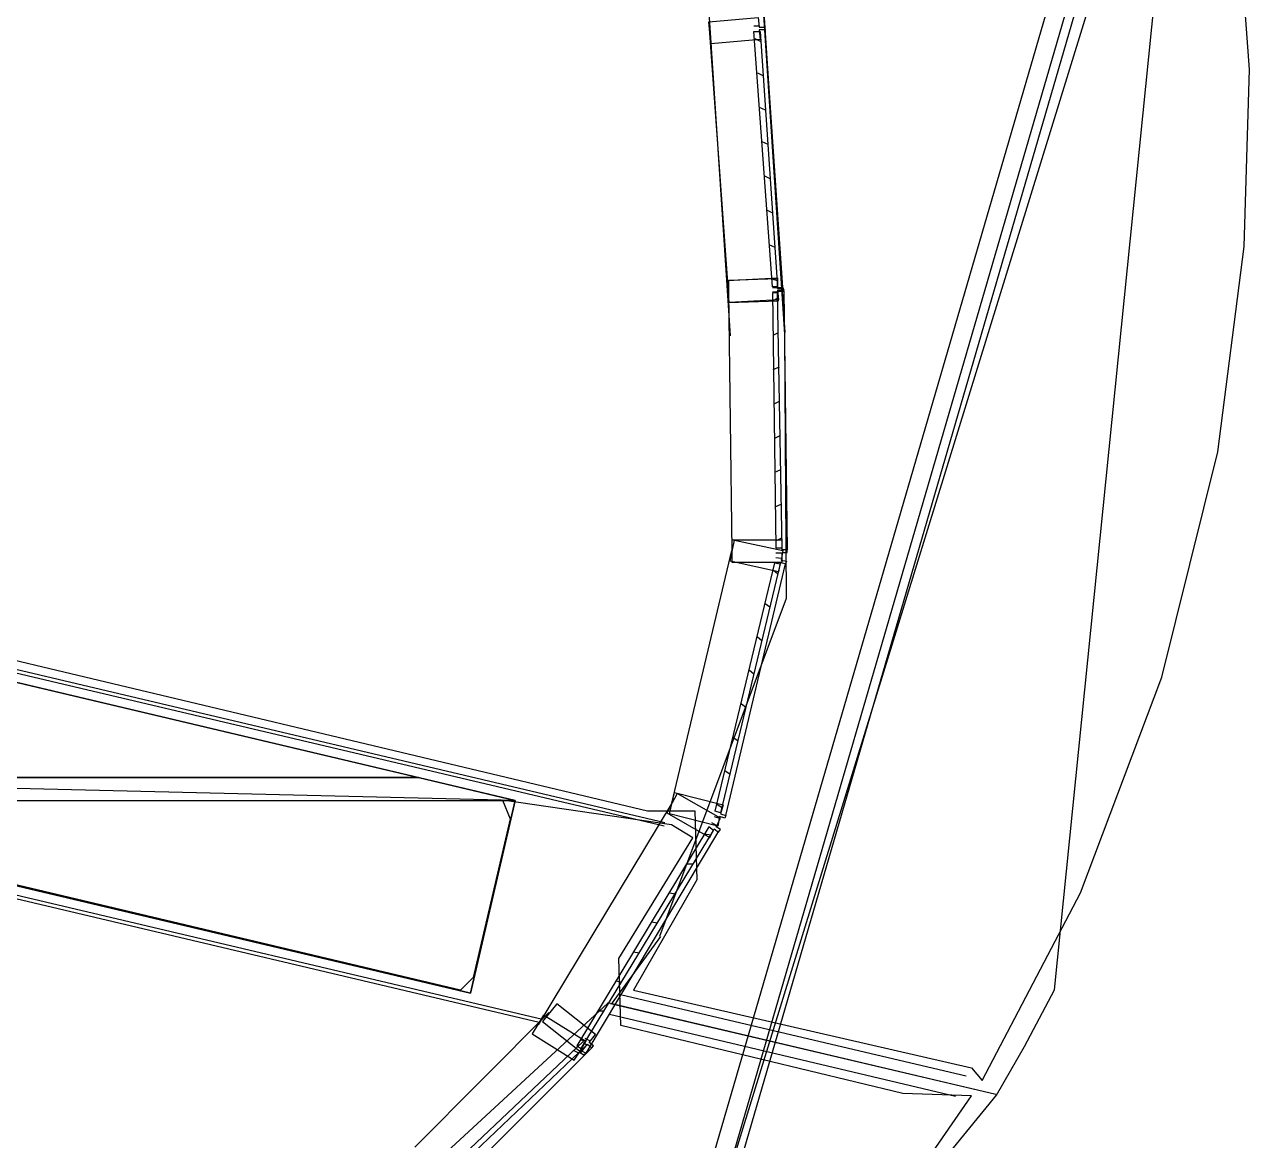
# Model space of a CAD drawing. Header units: feet. Extents: x -84 to 198, y -22 to 181.
# Drawn here: x 112.41 to 130.96, y 35.73 to 52.64 of the extents above; entities that cross this region are included whole.
import ezdxf

# ---------------------------------------------------------------- set-up
doc = ezdxf.new("R2010")
doc.units = ezdxf.units.FT
for name, color, linetype in [('A-AREA-UNIDAD', 30, 'CONTINUOUS'), ('A-LINEA', 7, 'CONTINUOUS'), ('A-MURO-CONCRETO', 8, 'CONTINUOUS')]:
    doc.layers.add(name, color=color, linetype=linetype)

msp = doc.modelspace()

# ---------------------------------------------------------------- linework, layer by layer
at = {"layer": 'A-AREA-UNIDAD'}
for points in [[(106.912, 44.2844), (121.84, 40.7289), (122.56, 40.7289), (122.592, 39.68), (121.632, 38.0089), (126.752, 36.8356), (126.912, 36.64), (128.4, 39.4844), (129.632, 42.7556), (130.48, 46.1689), (130.88, 49.28), (130.96, 51.9644), (130.72, 55.2533), (129.36, 61.4044), (128.928, 64.9244), (128.992, 69.2444), (129.6, 72.8889), (128.8, 72.8889), (118.048, 75.4133), (118, 75.6444), (117.472, 75.7689), (116.288, 75.6444), (104.448, 78.4889)], [(124.288, 32.8356), (126.752, 36.4089), (125.712, 36.4444), (121.44, 37.4756), (121.408, 38.4889), (122.528, 40.32), (122.208, 40.5156), (119.648, 40.8889), (119.76, 40.6044), (119.2, 38.2044), (119.008, 38.0089), (105.52, 41.2089)]]:
    msp.add_lwpolyline(points, dxfattribs=at)
at = {"layer": 'A-LINEA'}
for p, q in [((128.0062, 38.0136), (130.1715, 59.4196)), ((121.4569, 29.7348), (130.044, 59.2375)), ((121.5643, 29.6064), (130.1983, 59.2834)), ((121.5643, 29.6064), (130.1983, 59.2834)), ((121.233, 29.9818), (129.7226, 59.1491)), ((120.7285, 27.6071), (130.3389, 58.7925)), ((123.56, 53.4844), (123.92, 47.9778)), ((122.7333, 53.4311), (123.0933, 47.9244)), ((123.0667, 48.5911), (122.7867, 52.5111)), ((123.5333, 52.6178), (123.4533, 52.6178)), ((123.8933, 48.6578), (123.6267, 52.5644)), ((123.4667, 52.4311), (123.5467, 52.3911)), ((123.5067, 51.9111), (123.5867, 51.8711)), ((123.5333, 51.3911), (123.6267, 51.3511)), ((123.5733, 50.8711), (123.6667, 50.8311)), ((123.6133, 50.3511), (123.6933, 50.3111)), ((123.6533, 49.8311), (123.7333, 49.7911)), ((123.68, 49.3111), (123.7733, 49.2711)), ((123.72, 48.7911), (123.8133, 48.7644)), ((123.7333, 48.6578), (123.8133, 48.6578)), ((123.0667, 48.5911), (123.12, 44.6711)), ((123.7333, 48.5911), (123.8133, 48.5911)), ((123.7333, 48.4578), (123.8133, 48.4978)), ((123.9067, 48.6044), (123.96, 44.6844)), ((123.7467, 47.9378), (123.8267, 47.9778)), ((123.7467, 47.4178), (123.84, 47.4578)), ((123.76, 46.8978), (123.84, 46.9378)), ((123.7733, 46.3778), (123.8533, 46.4178)), ((123.7733, 45.8578), (123.8533, 45.8978)), ((123.7867, 45.3378), (123.8667, 45.3778)), ((120.2533, 37.5644), (89.6533, 44.8044)), ((89.6933, 44.7378), (120.2, 37.5244)), ((123.7867, 44.8178), (123.8667, 44.8578)), ((122.2133, 40.8444), (123.12, 44.6711)), ((123.88, 44.6311), (123.7867, 44.6311)), ((123.8667, 44.5511), (123.7867, 44.5644)), ((123.0267, 40.6578), (123.9333, 44.4711)), ((123.7467, 44.3778), (123.8133, 44.3244)), ((122.0933, 40.4978), (106.2267, 44.2444)), ((106.2933, 44.2844), (122.1067, 40.5511)), ((122.0304, 38.8276), (123.9477, 43.9501)), ((123.6267, 43.8711), (123.6933, 43.8178)), ((123.5067, 43.3644), (123.5733, 43.3111)), ((123.3867, 42.8578), (123.4533, 42.8044)), ((123.2667, 42.3511), (123.3333, 42.2978)), ((123.1333, 41.8444), (123.2133, 41.7911)), ((123.0133, 41.3378), (123.0933, 41.2844)), ((122.2133, 40.8444), (120.1867, 37.4844)), ((122.8933, 40.8311), (122.9733, 40.7778)), ((122.8533, 40.6444), (122.9333, 40.6178)), ((122.8133, 40.5511), (122.88, 40.5111)), ((122.92, 40.4178), (120.9067, 37.0578)), ((122.7067, 40.3778), (122.8, 40.3644)), ((122.44, 39.9244), (122.5333, 39.9244)), ((122.1733, 39.4844), (122.2667, 39.4711)), ((121.9067, 39.0444), (121.9867, 39.0311)), ((121.2965, 37.7998), (122.0439, 38.8219)), ((121.6267, 38.5911), (121.72, 38.5778)), ((121.36, 38.1511), (121.4533, 38.1378)), ((121.4533, 37.9378), (126.6667, 36.7111)), ((127.5523, 37.1583), (128.0087, 38.0143)), ((115.0901, 32.1387), (121.2422, 37.8138)), ((120.3467, 37.6711), (118.32, 35.6311)), ((121.0933, 37.6978), (121.1867, 37.6978)), ((127.12, 36.4311), (121.24, 37.8178)), ((127.12, 36.4311), (121.28, 37.8044)), ((121.2667, 37.6444), (126.5067, 36.4044)), ((121, 37.1378), (118.8667, 35.0044)), ((120.8267, 37.2578), (120.92, 37.2444)), ((120.8933, 37.2844), (120.9733, 37.2444)), ((121.0133, 37.1511), (121.0133, 37.1511)), ((121.0133, 37.1511), (121.0133, 37.1511)), ((127.1287, 36.4199), (127.5523, 37.1583)), ((120.8, 37.0578), (120.72, 37.0978)), ((121.5643, 29.6064), (127.1287, 36.4199))]:
    msp.add_line(p, q, dxfattribs=at)
for points in [[(123.9467, 43.9511), (123.92, 47.9511), (123.56, 53.4844), (119.8267, 54.3644), (116.1067, 55.2444), (116.8, 58.2178), (117.1867, 59.8444), (116.8667, 59.9111), (115.8267, 60.1644), (114.5867, 60.4578), (118.2, 75.6978), (129.9467, 72.9244)], [(123.52, 52.7511), (123.5333, 52.6044), (123.6133, 52.6044), (123.6267, 52.5644), (123.5333, 52.5644), (123.5467, 52.4178), (122.8, 52.3511), (122.7733, 52.6844), (123.52, 52.7511)], [(123.7333, 48.6711), (123.4533, 52.5378), (123.5467, 52.5378), (123.8133, 48.6711), (123.7333, 48.6711)], [(123.8133, 48.8044), (123.8133, 48.6578), (123.8933, 48.6578), (123.9067, 48.6178), (123.8133, 48.6178), (123.8267, 48.4711), (123.08, 48.4311), (123.0533, 48.7644), (123.8133, 48.8044)], [(123.8267, 48.4578), (123.8133, 48.6044), (123.9067, 48.6044), (123.8933, 48.6444), (123.8133, 48.6444), (123.8133, 48.7911), (123.0667, 48.7644), (123.0667, 48.4311), (123.8267, 48.4578)], [(123.7333, 48.5778), (123.7867, 44.7111), (123.88, 44.7111), (123.8133, 48.5778), (123.7333, 48.5778)], [(123.8933, 44.6711), (123.8667, 44.5244), (123.9467, 44.5111), (123.9333, 44.4711), (123.8533, 44.4844), (123.8267, 44.3511), (123.0933, 44.5111), (123.16, 44.8311), (123.8933, 44.6711)], [(123.88, 44.4978), (123.88, 44.6444), (123.96, 44.6444), (123.96, 44.6844), (123.88, 44.6844), (123.88, 44.8311), (123.12, 44.8311), (123.12, 44.4978), (123.88, 44.4978)], [(122.8667, 40.7244), (123.7733, 44.4844), (123.8533, 44.4711), (122.9467, 40.6978), (122.8667, 40.7244)], [(106.04, 44.1511), (105.3467, 41.2311), (119.16, 37.9644), (119.84, 40.8844), (106.04, 44.1511)], [(122.9867, 40.8178), (122.9467, 40.6844), (123.0267, 40.6578), (123.0133, 40.6178), (122.9333, 40.6444), (122.9067, 40.4978), (122.1733, 40.6844), (122.2533, 41.0044), (122.9867, 40.8178)], [(122.7867, 40.3244), (122.8533, 40.4578), (122.92, 40.4044), (122.9467, 40.4444), (122.88, 40.4844), (122.9467, 40.6178), (122.2933, 40.9911), (122.1333, 40.6978), (122.7867, 40.3244)], [(122.7733, 40.4844), (120.7733, 37.1644), (120.84, 37.1244), (122.84, 40.4311), (122.7733, 40.4844)], [(120.84, 37.0711), (120.9333, 37.1911), (121, 37.1378), (121.0267, 37.1644), (120.96, 37.2178), (121.0533, 37.3378), (120.4667, 37.8044), (120.2533, 37.5378), (120.84, 37.0711)], [(120.7333, 36.9511), (120.8133, 37.0711), (120.88, 37.0311), (120.9067, 37.0578), (120.8267, 37.0978), (120.9067, 37.2311), (120.2667, 37.6311), (120.0933, 37.3511), (120.7333, 36.9511)], [(120.8667, 37.2311), (118.1067, 34.6178), (118.16, 34.5511), (120.92, 37.1778), (120.8667, 37.2311)]]:
    msp.add_lwpolyline(points, dxfattribs=at)
at = {"layer": 'A-MURO-CONCRETO'}
for points in [[(106.04, 44.1511), (118.3733, 41.2311), (105.3467, 41.2311), (106.04, 44.1511), (106.04, 44.1511)], [(105.3467, 41.2311), (106.8133, 40.8844), (119.84, 40.8844), (105.3467, 41.2311)], [(105.3467, 41.2311), (118.3733, 41.2311), (119.84, 40.8844), (105.3467, 41.2311), (105.3467, 41.2311)], [(106.8133, 40.8844), (119.84, 40.8844), (119.16, 37.9644), (106.8133, 40.8844), (106.8133, 40.8844)]]:
    msp.add_lwpolyline(points, dxfattribs=at)

doc.saveas('drawing.dxf')
